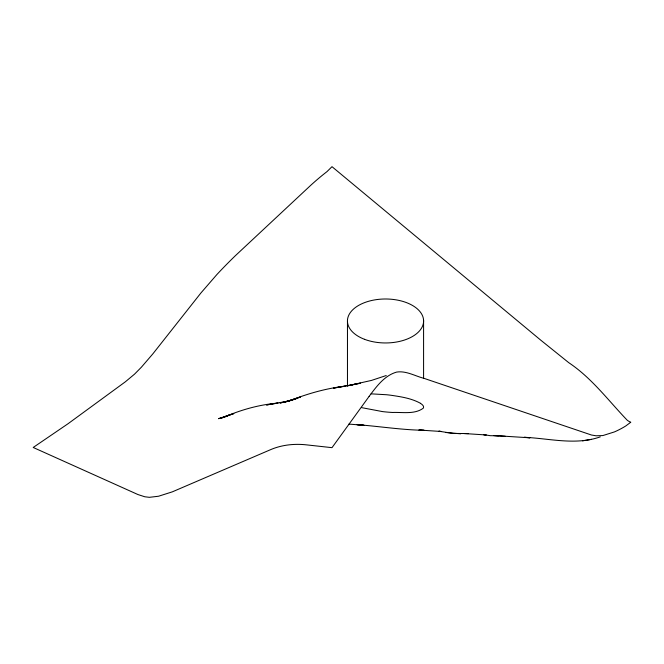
<?xml version="1.0" encoding="UTF-8"?>
<svg xmlns="http://www.w3.org/2000/svg" width="664" height="664" viewBox="0 0 664 664"><rect width="100%" height="100%" fill="white"/><g stroke="black" fill="none" stroke-linecap="round" stroke-linejoin="round"><path stroke-width="1" d="M386.232 375.533L371.442 380.43L347.056 385.908L360.444 383.203L351.53 384.904M225.32 416.76L218.539 418.669L233.836 413.581L220.39 418.411L229.022 415.191L225.636 416.461C242.36 409.439 259.856 404.592 278 403.081L266.488 404.965L288.898 400.998M505.246 436.256L493.667 435.534L529.913 437.808L524.369 437.294C549.543 438.439 575.688 445.569 600.298 436.854M288.964 401.073L280.075 403.031L295.986 398.873L284.026 402.318L300.485 397.014L288.11 401.355C306.693 393.901 326.049 388.274 345.994 386.066L333.486 388.116L355.464 384.157M582.511 440.854L591.408 439.344M348.949 424.097L364.063 425.309L356.925 424.645C379.343 426.305 401.645 429.957 424.122 430.289L418.909 430.015L441.585 431.509L438.838 431.218L453.221 433.426L468.502 433.575L464.061 433.526L486.181 434.97L483.483 434.613L490.273 435.684L498.456 435.808M371.076 393.843L386.672 394.748A28.751 4.631 5 0 1 390.747 395.229C400.923 396.732 411.456 398.292 420.561 403.347M460.667 433.816L445.619 432.48M361.573 407.63L382.522 411.597A27.332 4.407 5 0 0 392.548 412.468C402.475 412.07 414.693 414.577 423.2 408.244A74.592 12.027 5.2 0 0 420.436 403.338M423.582 320.305L423.582 378.306M347.463 321.642L347.463 385.792M369.142 396.35L332 447.661L306.594 444.872C294.21 443.486 281.378 444.88 269.924 449.951L172.3 491.858L158.547 496.232L149.383 497.319L144.802 496.772L137.921 494.539L33.2 447.47L68.052 423.723L125.347 381.808L134.51 374.172L141.382 367.209L152.845 353.87L200.968 292.907L217.012 274.398A365.175 210.837 -60 0 1 235.346 255.723L310.968 185.098A204.919 118.308 -60 0 1 327.012 171.602L332 166.681L540.77 340.175L568.724 362.652C591.856 378.082 608.299 400.508 627.264 420.262A16.301 9.412 60 0 0 629.912 421.839L630.8 422.204L625.812 425.939A98.944 57.129 -60 0 1 614.358 431.94L602.895 435.559L596.023 435.783L591.433 435.003L424.147 378.397C415.091 376.09 406.227 370.578 396.64 372.081C384.414 375.558 376.405 386.639 369.142 396.35M364.553 339.321A38.072 21.978 0 0 0 423.532 322.281A38.072 21.978 0 0 0 368.487 301.315A38.072 21.978 0 0 0 364.553 339.321"/></g></svg>
